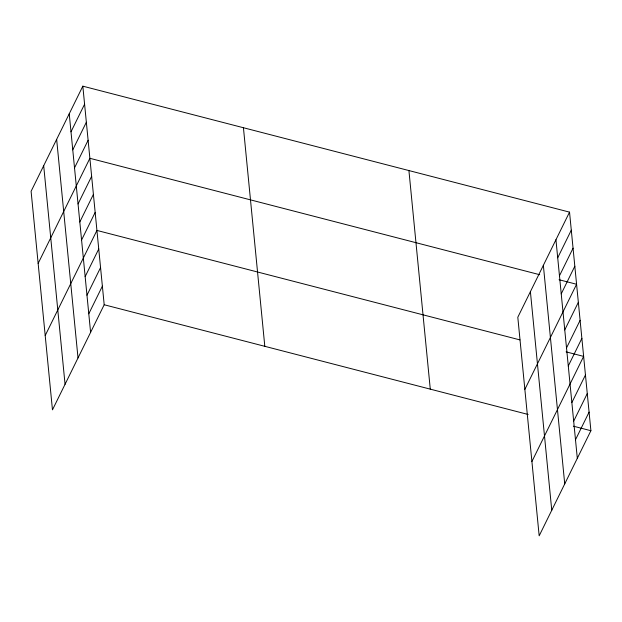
<?xml version="1.0" encoding="UTF-8"?>
<svg xmlns="http://www.w3.org/2000/svg" width="622" height="622" viewBox="0 0 622 622"><rect width="100%" height="100%" fill="white"/><g stroke="black" fill="none" stroke-linecap="round" stroke-linejoin="round"><path stroke-width="0.93" d="M82.827 86.17L31.1 191.288L52.466 409.867L104.193 304.749L82.827 86.17L569.534 212.133L590.9 430.712L539.173 535.83L517.807 317.251L569.534 212.133M71.001 131.817L84.584 104.201M72.758 149.855L86.349 122.239M74.523 167.886L88.114 140.269M38.152 263.417L89.879 158.299L539.663 274.706M78.045 203.954L91.636 176.329M79.81 221.984L93.401 194.367M81.575 240.014L95.166 212.397M45.204 335.546L96.923 230.428L519.945 339.907M85.152 276.627L98.742 249.01M86.971 295.209L100.562 267.592M88.783 313.783L102.373 286.167M557.709 257.788L571.299 230.163M559.466 275.818L573.056 248.201M561.231 293.848L574.821 266.232M524.859 389.38L576.586 284.262L559.046 279.729M564.76 329.917L578.343 302.3M566.518 347.947L580.108 320.33M568.283 365.977L581.873 338.36M531.911 461.516L583.638 356.398L566.098 351.858M571.859 402.589L585.45 374.973M573.678 421.172L587.269 393.555M575.498 439.754L589.081 412.129M104.193 304.749L528.132 414.47M573.36 426.171L590.9 430.712M555.944 239.75L577.309 458.328M543.356 265.33L564.729 483.908M530.395 291.679L551.761 510.258M408.918 170.568L430.284 389.147M243.435 127.735L264.809 346.314M69.236 113.787L90.602 332.366M56.649 139.367L78.014 357.938M43.688 165.716L65.053 384.287"/></g></svg>
